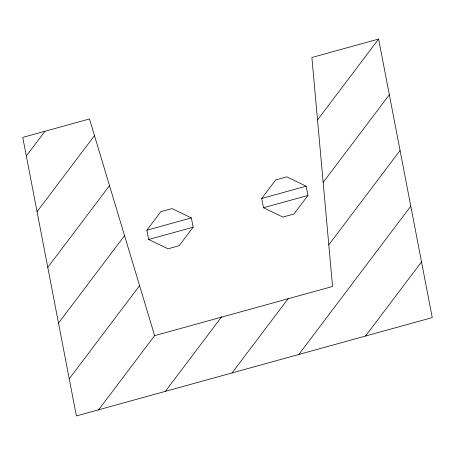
<?xml version="1.0" encoding="UTF-8"?>
<svg xmlns="http://www.w3.org/2000/svg" width="455" height="455" viewBox="0 0 455 455"><rect width="100%" height="100%" fill="white"/><g stroke="black" fill="none" stroke-linecap="round" stroke-linejoin="round"><path stroke-width="0.68" d="M26.327 155.968L44.994 131.25M37.054 211.677L94.486 135.63M47.781 267.386L109.519 185.634M58.507 323.096L124.556 235.639M146.863 230.202L160.865 211.666L171.984 208.595L191.35 217.911L193.136 227.193L179.139 245.734L168.014 248.805L148.654 239.489L146.863 230.202L191.35 217.911M69.24 378.81L139.594 285.643M98.633 409.801L154.626 335.653L332.56 286.479L311.885 57.495L378.611 39.05L432.25 317.601L76.389 415.95L22.75 137.399L89.476 118.96L154.626 335.653M317.522 119.944L378.611 39.05M261.693 198.471L275.69 179.93L286.809 176.858L306.175 186.175L307.961 195.462L293.964 213.998L282.845 217.069L263.479 207.753L261.693 198.471L306.175 186.175M165.353 391.363L221.801 316.617M323.164 182.392L389.338 94.759M232.078 372.924L288.521 298.179M328.8 244.847L400.064 150.474M298.804 354.479L410.797 206.183M365.524 336.04L421.523 261.892M148.654 239.489L193.136 227.193M263.479 207.753L307.961 195.462"/></g></svg>
